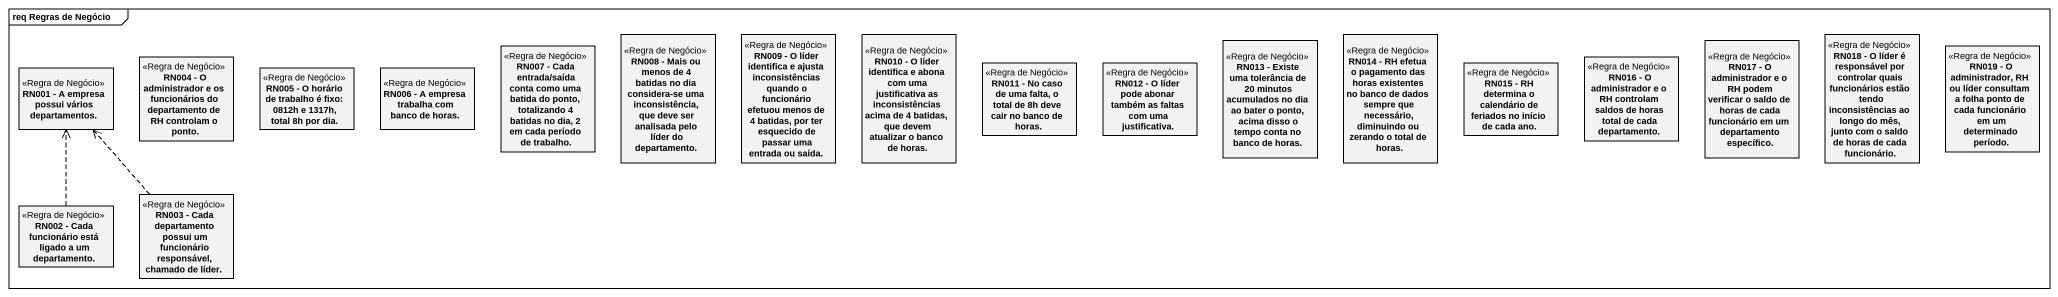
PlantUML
@startuml
mainframe req Regras de Negócio
hide circle
hide empty members
class "RN001 - A empresa possui vários departamentos." as RN001_A_empresa_possui <<Regra de Negócio>>
class "RN004 - O administrador e os funcionários do departamento de RH controlam o ponto." as RN004_O_administrador_e_os <<Regra de Negócio>>
class "RN005 - O horário de trabalho é fixo: 0812h e 1317h, total 8h por dia." as RN005_O_horário_de_trabalho <<Regra de Negócio>>
class "RN006 - A empresa trabalha com banco de horas." as RN006_A_empresa_trabalha <<Regra de Negócio>>
class "RN007 - Cada entrada/saída conta como uma batida do ponto, totalizando 4 batidas no dia, 2 em cada período de trabalho." as RN007_Cada_entrada_saída <<Regra de Negócio>>
class "RN008 - Mais ou menos de 4 batidas no dia considera-se uma inconsistência, que deve ser analisada pelo líder do departamento." as RN008_Mais_ou_menos_de_4 <<Regra de Negócio>>
class "RN009 - O líder identifica e ajusta inconsistências quando o funcionário efetuou menos de 4 batidas, por ter esquecido de passar uma entrada ou saída." as RN009_O_líder_identifica_e <<Regra de Negócio>>
class "RN010 - O líder identifica e abona com uma justificativa as inconsistências acima de 4 batidas, que devem atualizar o banco de horas." as RN010_O_líder_identifica_e <<Regra de Negócio>>
class "RN011 - No caso de uma falta, o total de 8h deve cair no banco de horas." as RN011_No_caso_de_uma_falta <<Regra de Negócio>>
class "RN012 - O líder pode abonar também as faltas com uma justificativa." as RN012_O_líder_pode_abonar <<Regra de Negócio>>
class "RN013 - Existe uma tolerância de 20 minutos acumulados no dia ao bater o ponto, acima disso o tempo conta no banco de horas." as RN013_Existe_uma_tolerância <<Regra de Negócio>>
class "RN014 - RH efetua o pagamento das horas existentes no banco de dados sempre que necessário, diminuindo ou zerando o total de horas." as RN014_RH_efetua_o_pagamento <<Regra de Negócio>>
class "RN015 - RH determina o calendário de feriados no início de cada ano." as RN015_RH_determina_o <<Regra de Negócio>>
class "RN016 - O administrador e o RH controlam saldos de horas total de cada departamento." as RN016_O_administrador_e_o <<Regra de Negócio>>
class "RN017 - O administrador e o RH podem verificar o saldo de horas de cada funcionário em um departamento específico." as RN017_O_administrador_e_o <<Regra de Negócio>>
class "RN018 - O líder é responsável por controlar quais funcionários estão tendo inconsistências ao longo do mês, junto com o saldo de horas de cada funcionário." as RN018_O_líder_é_responsável <<Regra de Negócio>>
class "RN019 - O administrador, RH ou líder consultam a folha ponto de cada funcionário em um determinado período." as RN019_O_administrador_RH_ou <<Regra de Negócio>>
class "RN002 - Cada funcionário está ligado a um departamento." as RN002_Cada_funcionário_está <<Regra de Negócio>>
class "RN003 - Cada departamento possui um funcionário responsável, chamado de líder." as RN003_Cada_departamento <<Regra de Negócio>>
RN002_Cada_funcionário_está .up.> RN001_A_empresa_possui
RN003_Cada_departamento .up.> RN001_A_empresa_possui
@enduml
